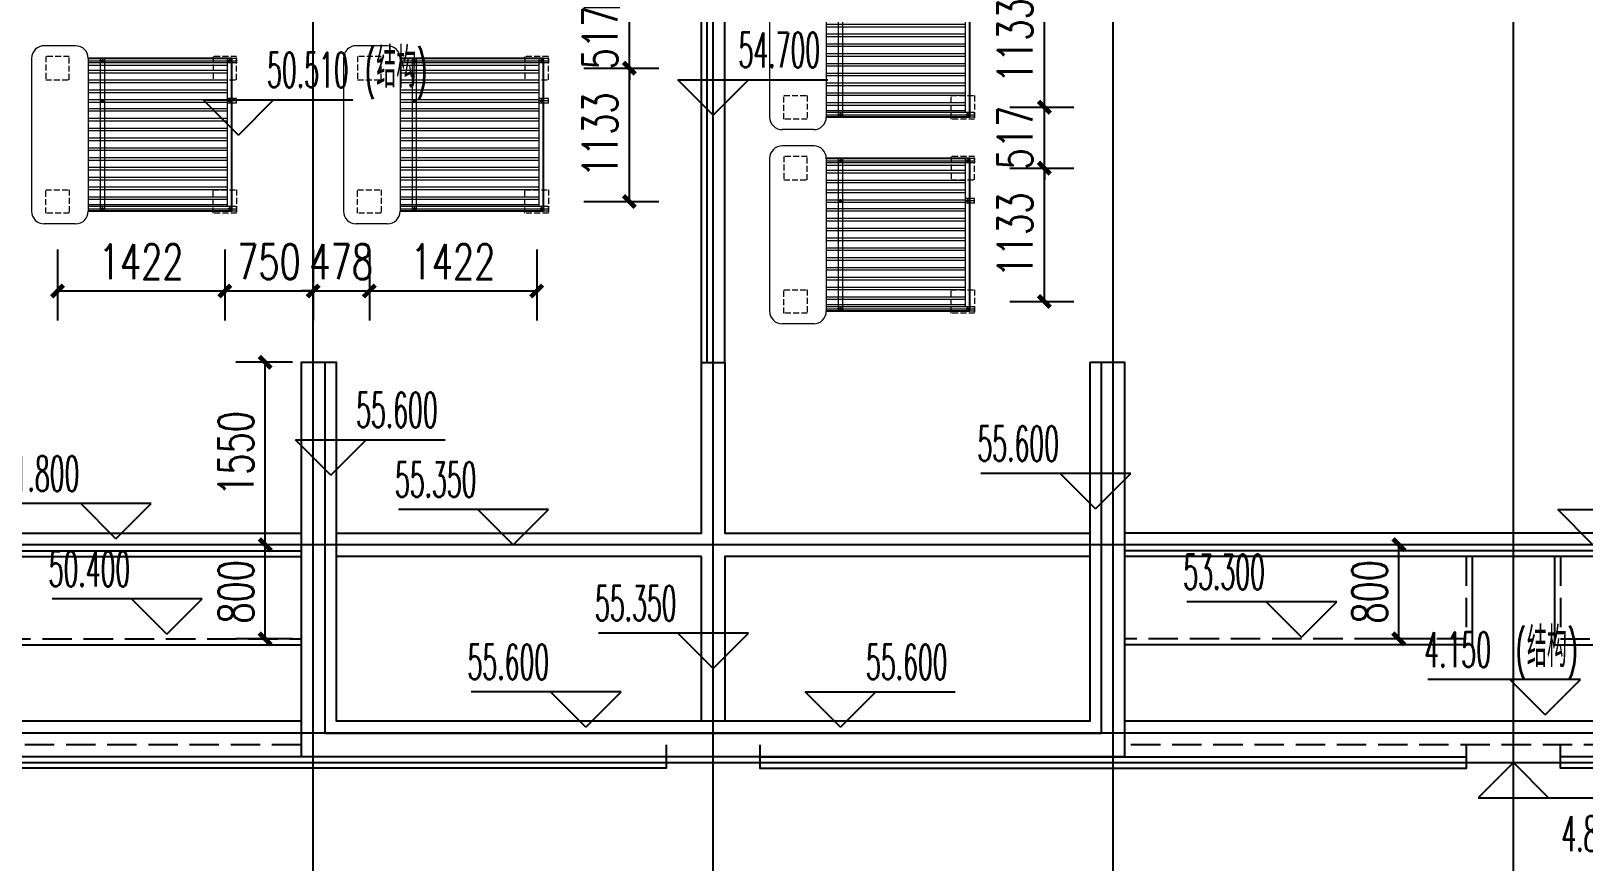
# Model space of a CAD drawing. Extents: x -59851 to 653804, y -249523 to 437614.
# Drawn here: x -33388 to -20191, y -231289 to -224230 of the extents above; entities that cross this region are included whole.
import ezdxf

# ---------------------------------------------------------------- set-up
doc = ezdxf.new("R2010")
doc.units = 0
doc.header["$LTSCALE"] = 1000
doc.header["$MEASUREMENT"] = 0
doc.linetypes.add('DASH', pattern=[0.35, 0.25, -0.1])
for name, color, linetype in [('A-ROOF', 7, 'Continuous'), ('A-外装饰线脚', 7, 'Continuous'), ('A-烟气道', 105, 'Continuous'), ('A-第三道尺寸线', 105, 'Continuous'), ('DIM_ELEV', 3, 'Continuous'), ('DOTE', 16, 'Continuous'), ('PUB_TEXT', 7, 'Continuous'), ('太阳能', 252, 'Continuous')]:
    doc.layers.add(name, color=color, linetype=linetype)
doc.styles.add('_TCH_DIM', font='SIMPLEX.shx', dxfattribs={"width": 0.7, "bigfont": 'GBCBIG.shx'})
doc.styles.add('_TCH_DIM_T3', font='SIMPLEX.shx', dxfattribs={"width": 0.705882, "bigfont": 'GBCBIG.shx'})
doc.styles.get("Standard").update_dxf_attribs({"font": 'gbenor.shx', "width": 0.7, "bigfont": 'gbcbig.shx'})
doc.dimstyles.new('_TCH_ARCH&&100', dxfattribs={"dimtxt": 297.5, "dimasz": 100, "dimexe": 250, "dimexo": 300, "dimgap": 100, "dimtad": 1, "dimdec": 0, "dimzin": 0, "dimdsep": 46, "dimtxsty": '_TCH_DIM_T3', "dimblk": 'ARCHTICK', "dimcen": 0.09, "dimclrt": 7, "dimazin": 2, "dimtfac": 1, "dimtdec": 0, "dimtix": 1, "dimtmove": 2, "dimatfit": 3, "dimfxl": 0, "dimtolj": 1, "dimtzin": 0, "dimarcsym": 0})

# ---------------------------------------------------------------- blocks, each defined once
blk = doc.blocks.new('no2wuding0329')
at = {"layer": 'A-ROOF'}
for points in [[(-25564, 24698), (-29214, 24698), (-29214, 24898), (-29814, 24898), (-29814, 21598), (-30614, 21598), (-30614, 15698), (-27214, 15698)], [(-25564, 24648), (-29264, 24648), (-29264, 24848), (-29764, 24848), (-29764, 21548), (-30564, 21548), (-30564, 15748), (-27214, 15748)], [(-25564, 24498), (-29464, 24498), (-29614, 24498), (-29614, 21398), (-30414, 21398), (-30414, 15898), (-27214, 15898)], [(-30164, 15698), (-30164, 14948), (-27214, 14948)]]:
    blk.add_lwpolyline(points, dxfattribs=at)
at = {"layer": 'A-ROOF', "linetype": 'DASH'}
blk.add_lwpolyline([(-30114, 15698), (-30114, 14998), (-27214, 14998)], dxfattribs=at)
at = {"layer": 'A-烟气道'}
for points in [[(-27214, 24498), (-27214, 23818), (-26434, 23818), (-26434, 24498)], [(-27214, 24498), (-26434, 23818)], [(-26434, 24498), (-27214, 23818)]]:
    blk.add_lwpolyline(points, dxfattribs=at)
at = {"layer": 'A-烟气道', "linetype": 'DASH', "ltscale": 0.5}
for points in [[(-27114, 24498), (-27114, 23918), (-26534, 23918), (-26534, 24498)], [(-27014, 24498), (-27014, 24018), (-26634, 24018), (-26634, 24498)]]:
    blk.add_lwpolyline(points, dxfattribs=at)
at = {"layer": 'DIM_ELEV'}
for p, q in [((-27509, 24848), (-28783, 24848)), ((-27809, 24548), (-28109, 24848)), ((-27809, 24548), (-27509, 24848)), ((-30464, 20626), (-30764, 20926)), ((-30764, 20926), (-29490, 20926)), ((-30464, 20626), (-30164, 20926)), ((-27749, 19278), (-28049, 19578)), ((-28049, 19578), (-26775, 19578)), ((-27749, 19278), (-27449, 19578)), ((-28489, 16148), (-29763, 16148)), ((-28789, 15848), (-29089, 16148)), ((-28789, 15848), (-28489, 16148)), ((-28057, 15339), (-29331, 15339)), ((-28357, 15039), (-28657, 15339)), ((-28357, 15039), (-28057, 15339))]:
    blk.add_line(p, q, dxfattribs=at)
at = {"layer": 'PUB_TEXT', "style": '_TCH_DIM'}
for s, height, width, p in [('51.800', 297.5, 0.494118, (-28813, 24953)), ('51.800', 297.5, 0.494118, (-30220, 21031)), ('50.510', 297.5, 0.494118, (-27505, 19683)), ('(', 298, 0.494118, (-26675, 19683)), ('结构', 337.6, 0.7, (-26577, 19683)), (')', 298, 0.494118, (-26233, 19683)), ('51.800', 297.5, 0.494118, (-29793, 16253)), ('50.400', 297.5, 0.494118, (-29361, 15444))]:
    blk.add_text(s, height=height, dxfattribs=dict(at, width=width)).set_placement(p)
at = {"layer": 'PUB_TEXT', "width": 0.7}
blk.add_text('保温不上人屋面', height=337.6, dxfattribs=at).set_placement((-27704, 20349))
blk = doc.blocks.new('18roof0330')
blk.add_lwpolyline([(-23814, -103102), (-26914, -103102), (-26914, -102902), (-23814, -102902), (-23814, -101452), (-23614, -101452), (-23614, -102902), (-20514, -102902), (-20514, -103102), (-23614, -103102), (-23614, -104502), (-23814, -104502), (-23814, -103102)], close=True)
blk.add_lwpolyline([(-20514, -103102), (-23614, -103102), (-23614, -103952)])
at = {"layer": 'A-ROOF'}
for points in [[(-23814, -101452), (-23814, -94302), (-25564, -94302), (-25564, -92502), (-22114, -92502), (-22114, -90602), (-22514, -90602), (-22514, -90202), (-22114, -90202), (-22114, -88902), (-22514, -88902), (-22514, -88502), (-21914, -88502), (-21914, -88702), (-20114, -88702)], [(-23764, -101452), (-23764, -94252), (-25514, -94252), (-25514, -92552), (-22064, -92552), (-22064, -90552), (-22464, -90552), (-22464, -90252), (-22064, -90252), (-22064, -88852), (-22464, -88852), (-22464, -88552), (-21964, -88552), (-21964, -88752), (-20114, -88752)], [(-23614, -101452), (-23614, -94102), (-25364, -94102), (-25364, -92702), (-21914, -92702), (-21914, -90402), (-21914, -88902), (-20114, -88902)], [(-27014, -101452), (-27214, -101452), (-27214, -104802), (-20214, -104802), (-20214, -101452), (-20414, -101452)], [(-20514, -101452), (-20514, -104502), (-26914, -104502), (-26914, -101452), (-27014, -101452), (-27014, -104602), (-20414, -104602), (-20414, -101452), (-20514, -101452), (-20514, -101452)], [(-13614, -102902), (-20214, -102902)], [(-13614, -103052), (-20214, -103052)], [(-13614, -103102), (-20214, -103102)], [(-17264, -103102), (-17264, -103852), (-20214, -103852)], [(-16564, -103102), (-16564, -103852), (-13614, -103852)]]:
    blk.add_lwpolyline(points, dxfattribs=at)
at = {"layer": 'A-ROOF', "linetype": 'DASH'}
for points in [[(-17314, -103102), (-17314, -103802), (-20214, -103802)], [(-16514, -103102), (-16514, -103802), (-13614, -103802)]]:
    blk.add_lwpolyline(points, dxfattribs=at)
at = {"layer": 'DIM_ELEV'}
for p, q in [((-23714, -99352), (-24014, -99052)), ((-24014, -99052), (-22740, -99052)), ((-23714, -99352), (-23414, -99052)), ((-26964, -102411), (-27264, -102111)), ((-27264, -102111), (-25990, -102111)), ((-26964, -102411), (-26664, -102111)), ((-20164, -102396), (-21438, -102396)), ((-20464, -102696), (-20764, -102396)), ((-20464, -102696), (-20164, -102396)), ((-25114, -102702), (-26388, -102702)), ((-25414, -103002), (-25714, -102702)), ((-25414, -103002), (-25114, -102702)), ((-16237, -103002), (-16537, -102702)), ((-16537, -102702), (-15263, -102702)), ((-18414, -103486), (-19688, -103486)), ((-18714, -103786), (-19014, -103486)), ((-18714, -103786), (-18414, -103486)), ((-23414, -103752), (-24688, -103752)), ((-23714, -104052), (-24014, -103752)), ((-23714, -104052), (-23414, -103752)), ((-24497, -104252), (-25771, -104252)), ((-24797, -104552), (-25097, -104252)), ((-24797, -104552), (-24497, -104252)), ((-22631, -104552), (-22931, -104252)), ((-22931, -104252), (-21657, -104252)), ((-22631, -104552), (-22331, -104252))]:
    blk.add_line(p, q, dxfattribs=at)
at = {"layer": 'PUB_TEXT', "style": '_TCH_DIM', "width": 0.494118}
for s, p in [('54.700', (-23498, -98947)), ('55.600', (-26748, -102006)), ('55.600', (-21468, -102291)), ('55.350', (-26418, -102597)), ('53.300', (-19718, -103381)), ('55.350', (-24718, -103647)), ('55.600', (-25801, -104147)), ('55.600', (-22415, -104147))]:
    blk.add_text(s, height=297.5, dxfattribs=at).set_placement(p)
blk = doc.blocks.new('roofzhouxian')
at = {"layer": 'DOTE'}
for p, q in [((-30992, -309503), (-30992, -279124)), ((-27592, -309503), (-27592, -279124)), ((-24192, -309503), (-24192, -295195)), ((-20792, -309503), (-20792, -295195)), ((11694, -303995), (-49367, -303995)), ((11694, -305595), (-49367, -305595))]:
    blk.add_line(p, q, dxfattribs=at)
blk = doc.blocks.new('A$C325959D2')
at = {"layer": '太阳能', "lineweight": 9}
for p, q in [((1673, 1742), (374, 1742)), ((267, 1368), (267, 1635)), ((1780, 1368), (1780, 1635)), ((1673, 1261), (374, 1261)), ((374, 0), (374, 1261)), ((394, 1261), (394, 0)), ((413, 0), (413, 1261)), ((431, 1261), (431, 78)), ((476, 1261), (476, 78)), ((497, 1261), (497, 78)), ((559, 1261), (559, 78)), ((580, 1261), (580, 78)), ((642, 1261), (642, 78)), ((664, 1261), (664, 78)), ((726, 1261), (726, 78)), ((747, 1261), (747, 78)), ((809, 1261), (809, 78)), ((830, 1261), (830, 78)), ((892, 1261), (892, 78)), ((914, 1261), (914, 78)), ((976, 1261), (976, 78)), ((997, 1261), (997, 78)), ((1059, 1261), (1059, 78)), ((1080, 1261), (1080, 78)), ((1142, 1261), (1142, 78)), ((1164, 1261), (1164, 78)), ((1226, 1261), (1226, 78)), ((1247, 1261), (1247, 78)), ((1301, 1261), (1301, 78)), ((1322, 1261), (1322, 78)), ((1384, 1261), (1384, 78)), ((1406, 1261), (1406, 78)), ((1467, 1261), (1467, 78)), ((1489, 1261), (1489, 78)), ((1551, 1261), (1551, 78)), ((1572, 1261), (1572, 78)), ((1616, 1261), (1616, 78)), ((1634, 0), (1634, 1261)), ((1653, 1261), (1653, 0)), ((1673, 0), (1673, 1261)), ((374, 1156), (1673, 1156)), ((374, 1120), (1673, 1120)), ((379, 1139), (409, 1139)), ((1297, 1139), (1327, 1139)), ((1668, 1139), (1638, 1139)), ((374, 0), (413, 0)), ((379, 59), (409, 59)), ((413, 78), (1673, 78)), ((413, 42), (1673, 42)), ((1292, 0), (1292, 78)), ((1292, 0), (1331, 0)), ((1297, 59), (1327, 59)), ((1312, 0), (1312, 78)), ((1331, 0), (1331, 78)), ((1673, 0), (1634, 0)), ((1668, 59), (1638, 59))]:
    blk.add_line(p, q, dxfattribs=at)
at = {"layer": '太阳能'}
for p, q in [((374, 42), (374, 1261)), ((1673, 42), (1673, 1261)), ((374, 42), (1673, 42))]:
    blk.add_line(p, q, dxfattribs=at)
at = {"layer": '太阳能', "color": 9, "linetype": 'DASH', "lineweight": 9, "ltscale": 0.2}
for points in [[(557, 1422), (357, 1422), (357, 1622), (557, 1622)], [(1490, 1422), (1690, 1422), (1690, 1622), (1490, 1622)], [(557, 0), (357, 0), (357, 200), (557, 200)], [(1490, 0), (1690, 0), (1690, 200), (1490, 200)]]:
    blk.add_lwpolyline(points, close=True, dxfattribs=at)
at = {"layer": '太阳能', "lineweight": 9}
for centre in [(394, 1139), (1312, 1139), (1653, 1139), (394, 59), (1312, 59), (1653, 59)]:
    blk.add_circle(centre, 8.68, dxfattribs=at)
for centre, start, end in [((374, 1635), 90, 180), ((1673, 1635), 360, 90), ((374, 1368), 180, 270), ((1673, 1368), 270, 360)]:
    blk.add_arc(centre, 107, start, end, dxfattribs=at)
blk = doc.blocks.new('_ArchTick')
at = {"color": 0, "linetype": 'ByBlock', "const_width": 0.4}
blk.add_lwpolyline([(-0.5, -0.5), (0.5, 0.5)], dxfattribs=at)
blk = doc.blocks.new('*D1041')
at = {"layer": 'A-第三道尺寸线', "color": 0, "lineweight": -2, "transparency": 16777216}
for p, q in [((-33163, -226085), (-33163, -226688)), ((-31741, -226085), (-31741, -226688)), ((-33163, -226438), (-31741, -226438))]:
    blk.add_line(p, q, dxfattribs=at)
at = {"layer": 'Defpoints', "color": 0, "transparency": 16777216}
for p in [(-33163, -225785), (-31741, -225785), (-31741, -226438)]:
    blk.add_point(p, dxfattribs=at)
at = {"layer": 'A-第三道尺寸线', "color": 0, "lineweight": -2, "transparency": 16777216, "xscale": 100, "yscale": 100, "zscale": 100, "rotation": 180}
blk.add_blockref('_ArchTick', (-33163, -226438), dxfattribs=at)
at = {"layer": 'A-第三道尺寸线', "color": 0, "lineweight": -2, "transparency": 16777216, "xscale": 100, "yscale": 100, "zscale": 100}
blk.add_blockref('_ArchTick', (-31741, -226438), dxfattribs=at)
at = {"layer": 'A-第三道尺寸线', "color": 7, "transparency": 16777216, "insert": (-32452, -226189), "char_height": 297.5, "attachment_point": 5, "style": '_TCH_DIM_T3'}
blk.add_mtext('\\A1;1422', dxfattribs=at)
blk = doc.blocks.new('*D1042')
at = {"layer": 'A-第三道尺寸线', "color": 0, "lineweight": -2, "transparency": 16777216}
for p, q in [((-31741, -226085), (-31741, -226688)), ((-30991, -226085), (-30991, -226688)), ((-31741, -226438), (-30991, -226438))]:
    blk.add_line(p, q, dxfattribs=at)
at = {"layer": 'Defpoints', "color": 0, "transparency": 16777216}
for p in [(-31741, -225785), (-30991, -225785), (-30991, -226438)]:
    blk.add_point(p, dxfattribs=at)
at = {"layer": 'A-第三道尺寸线', "color": 0, "lineweight": -2, "transparency": 16777216, "xscale": 100, "yscale": 100, "zscale": 100, "rotation": 180}
blk.add_blockref('_ArchTick', (-31741, -226438), dxfattribs=at)
at = {"layer": 'A-第三道尺寸线', "color": 0, "lineweight": -2, "transparency": 16777216, "xscale": 100, "yscale": 100, "zscale": 100}
blk.add_blockref('_ArchTick', (-30991, -226438), dxfattribs=at)
at = {"layer": 'A-第三道尺寸线', "color": 7, "transparency": 16777216, "insert": (-31366, -226189), "char_height": 297.5, "attachment_point": 5, "style": '_TCH_DIM_T3'}
blk.add_mtext('\\A1;750', dxfattribs=at)
blk = doc.blocks.new('*D1043')
at = {"layer": 'A-第三道尺寸线', "color": 0, "lineweight": -2, "transparency": 16777216}
for p, q in [((-30991, -226085), (-30991, -226688)), ((-30513, -226085), (-30513, -226688)), ((-30991, -226438), (-31091, -226438)), ((-30991, -226438), (-30513, -226438)), ((-30513, -226438), (-30413, -226438))]:
    blk.add_line(p, q, dxfattribs=at)
at = {"layer": 'Defpoints', "color": 0, "transparency": 16777216}
for p in [(-30991, -225785), (-30513, -225785), (-30513, -226438)]:
    blk.add_point(p, dxfattribs=at)
at = {"layer": 'A-第三道尺寸线', "color": 0, "lineweight": -2, "transparency": 16777216, "xscale": 100, "yscale": 100, "zscale": 100}
blk.add_blockref('_ArchTick', (-30991, -226438), dxfattribs=at)
at = {"layer": 'A-第三道尺寸线', "color": 0, "lineweight": -2, "transparency": 16777216, "xscale": 100, "yscale": 100, "zscale": 100, "rotation": 180}
blk.add_blockref('_ArchTick', (-30513, -226438), dxfattribs=at)
at = {"layer": 'A-第三道尺寸线', "color": 7, "transparency": 16777216, "insert": (-30752, -226189), "char_height": 297.5, "attachment_point": 5, "style": '_TCH_DIM_T3'}
blk.add_mtext('\\A1;478', dxfattribs=at)
blk = doc.blocks.new('*D1044')
at = {"layer": 'A-第三道尺寸线', "color": 0, "lineweight": -2, "transparency": 16777216}
for p, q in [((-30513, -226085), (-30513, -226688)), ((-29091, -226085), (-29091, -226688)), ((-30513, -226438), (-29091, -226438))]:
    blk.add_line(p, q, dxfattribs=at)
at = {"layer": 'Defpoints', "color": 0, "transparency": 16777216}
for p in [(-30513, -225785), (-29091, -225785), (-29091, -226438)]:
    blk.add_point(p, dxfattribs=at)
at = {"layer": 'A-第三道尺寸线', "color": 0, "lineweight": -2, "transparency": 16777216, "xscale": 100, "yscale": 100, "zscale": 100, "rotation": 180}
blk.add_blockref('_ArchTick', (-30513, -226438), dxfattribs=at)
at = {"layer": 'A-第三道尺寸线', "color": 0, "lineweight": -2, "transparency": 16777216, "xscale": 100, "yscale": 100, "zscale": 100}
blk.add_blockref('_ArchTick', (-29091, -226438), dxfattribs=at)
at = {"layer": 'A-第三道尺寸线', "color": 7, "transparency": 16777216, "insert": (-29802, -226189), "char_height": 297.5, "attachment_point": 5, "style": '_TCH_DIM_T3'}
blk.add_mtext('\\A1;1422', dxfattribs=at)
blk = doc.blocks.new('*D1048')
at = {"layer": 'A-第三道尺寸线', "color": 0, "lineweight": -2, "transparency": 16777216}
for p, q in [((-28303, -224027), (-28303, -223927)), ((-28691, -224027), (-28053, -224027)), ((-28303, -224544), (-28303, -224027)), ((-28691, -224544), (-28053, -224544)), ((-28303, -224544), (-28303, -224644))]:
    blk.add_line(p, q, dxfattribs=at)
at = {"layer": 'Defpoints', "color": 0, "transparency": 16777216}
for p in [(-28991, -224027), (-28303, -224027), (-28991, -224544)]:
    blk.add_point(p, dxfattribs=at)
at = {"layer": 'A-第三道尺寸线', "color": 0, "lineweight": -2, "transparency": 16777216, "xscale": 100, "yscale": 100, "zscale": 100}
for p, rotation in [((-28303, -224027), 270), ((-28303, -224544), 90)]:
    blk.add_blockref('_ArchTick', p, dxfattribs=dict(at, rotation=rotation))
at = {"layer": 'A-第三道尺寸线', "color": 7, "transparency": 16777216, "insert": (-28552, -224286), "char_height": 297.5, "attachment_point": 5, "rotation": 90, "style": '_TCH_DIM_T3'}
blk.add_mtext('\\A1;517', dxfattribs=at)
blk = doc.blocks.new('*D1049')
at = {"layer": 'A-第三道尺寸线', "color": 0, "lineweight": -2, "transparency": 16777216}
for p, q in [((-28691, -224544), (-28053, -224544)), ((-28303, -225677), (-28303, -224544)), ((-28691, -225677), (-28053, -225677))]:
    blk.add_line(p, q, dxfattribs=at)
at = {"layer": 'Defpoints', "color": 0, "transparency": 16777216}
for p in [(-28991, -224544), (-28303, -224544), (-28991, -225677)]:
    blk.add_point(p, dxfattribs=at)
at = {"layer": 'A-第三道尺寸线', "color": 0, "lineweight": -2, "transparency": 16777216, "xscale": 100, "yscale": 100, "zscale": 100}
for p, rotation in [((-28303, -224544), 90), ((-28303, -225677), 270)]:
    blk.add_blockref('_ArchTick', p, dxfattribs=dict(at, rotation=rotation))
at = {"layer": 'A-第三道尺寸线', "color": 7, "transparency": 16777216, "insert": (-28552, -225111), "char_height": 297.5, "attachment_point": 5, "rotation": 90, "style": '_TCH_DIM_T3'}
blk.add_mtext('\\A1;1133', dxfattribs=at)
blk = doc.blocks.new('*D1058')
at = {"layer": 'A-第三道尺寸线', "color": 0, "lineweight": -2, "transparency": 16777216}
for p, q in [((-25069, -225394), (-24526, -225394)), ((-24776, -226527), (-24776, -225394)), ((-25069, -226527), (-24526, -226527))]:
    blk.add_line(p, q, dxfattribs=at)
at = {"layer": 'Defpoints', "color": 0, "transparency": 16777216}
for p in [(-25369, -225394), (-24776, -225394), (-25369, -226527)]:
    blk.add_point(p, dxfattribs=at)
at = {"layer": 'A-第三道尺寸线', "color": 0, "lineweight": -2, "transparency": 16777216, "xscale": 100, "yscale": 100, "zscale": 100}
for p, rotation in [((-24776, -225394), 90), ((-24776, -226527), 270)]:
    blk.add_blockref('_ArchTick', p, dxfattribs=dict(at, rotation=rotation))
at = {"layer": 'A-第三道尺寸线', "color": 7, "transparency": 16777216, "insert": (-25025, -225961), "char_height": 297.5, "attachment_point": 5, "rotation": 90, "style": '_TCH_DIM_T3'}
blk.add_mtext('\\A1;1133', dxfattribs=at)
blk = doc.blocks.new('*D1059')
at = {"layer": 'A-第三道尺寸线', "color": 0, "lineweight": -2, "transparency": 16777216}
for p, q in [((-24776, -224877), (-24776, -224777)), ((-25069, -224877), (-24526, -224877)), ((-24776, -225394), (-24776, -224877)), ((-25069, -225394), (-24526, -225394)), ((-24776, -225394), (-24776, -225494))]:
    blk.add_line(p, q, dxfattribs=at)
at = {"layer": 'Defpoints', "color": 0, "transparency": 16777216}
for p in [(-25369, -224877), (-24776, -224877), (-25369, -225394)]:
    blk.add_point(p, dxfattribs=at)
at = {"layer": 'A-第三道尺寸线', "color": 0, "lineweight": -2, "transparency": 16777216, "xscale": 100, "yscale": 100, "zscale": 100}
for p, rotation in [((-24776, -224877), 270), ((-24776, -225394), 90)]:
    blk.add_blockref('_ArchTick', p, dxfattribs=dict(at, rotation=rotation))
at = {"layer": 'A-第三道尺寸线', "color": 7, "transparency": 16777216, "insert": (-25025, -225136), "char_height": 297.5, "attachment_point": 5, "rotation": 90, "style": '_TCH_DIM_T3'}
blk.add_mtext('\\A1;517', dxfattribs=at)
blk = doc.blocks.new('*D1060')
at = {"layer": 'A-第三道尺寸线', "color": 0, "lineweight": -2, "transparency": 16777216}
for p, q in [((-25069, -223744), (-24526, -223744)), ((-24776, -224877), (-24776, -223744)), ((-25069, -224877), (-24526, -224877))]:
    blk.add_line(p, q, dxfattribs=at)
at = {"layer": 'Defpoints', "color": 0, "transparency": 16777216}
for p in [(-25369, -223744), (-24776, -223744), (-25369, -224877)]:
    blk.add_point(p, dxfattribs=at)
at = {"layer": 'A-第三道尺寸线', "color": 0, "lineweight": -2, "transparency": 16777216, "xscale": 100, "yscale": 100, "zscale": 100}
for p, rotation in [((-24776, -223744), 90), ((-24776, -224877), 270)]:
    blk.add_blockref('_ArchTick', p, dxfattribs=dict(at, rotation=rotation))
at = {"layer": 'A-第三道尺寸线', "color": 7, "transparency": 16777216, "insert": (-25025, -224311), "char_height": 297.5, "attachment_point": 5, "rotation": 90, "style": '_TCH_DIM_T3'}
blk.add_mtext('\\A1;1133', dxfattribs=at)
blk = doc.blocks.new('*D1297')
at = {"layer": 'A-第三道尺寸线', "color": 0, "lineweight": -2, "transparency": 16777216}
for p, q in [((-21491, -228594), (-22014, -228594)), ((-21764, -229394), (-21764, -228594)), ((-21491, -229394), (-22014, -229394))]:
    blk.add_line(p, q, dxfattribs=at)
at = {"layer": 'Defpoints', "color": 0, "transparency": 16777216}
for p in [(-21764, -228594), (-21191, -228594), (-21191, -229394)]:
    blk.add_point(p, dxfattribs=at)
at = {"layer": 'A-第三道尺寸线', "color": 0, "lineweight": -2, "transparency": 16777216, "xscale": 100, "yscale": 100, "zscale": 100}
for p, rotation in [((-21764, -228594), 90), ((-21764, -229394), 270)]:
    blk.add_blockref('_ArchTick', p, dxfattribs=dict(at, rotation=rotation))
at = {"layer": 'A-第三道尺寸线', "color": 7, "transparency": 16777216, "insert": (-22013, -228994), "char_height": 297.5, "attachment_point": 5, "rotation": 90, "style": '_TCH_DIM_T3'}
blk.add_mtext('\\A1;800', dxfattribs=at)
blk = doc.blocks.new('*D1480')
at = {"layer": 'A-第三道尺寸线', "color": 0, "lineweight": -2, "transparency": 16777216}
for p, q in [((-31165, -227044), (-31648, -227044)), ((-31398, -228594), (-31398, -227044)), ((-31165, -228594), (-31648, -228594))]:
    blk.add_line(p, q, dxfattribs=at)
at = {"layer": 'Defpoints', "color": 0, "transparency": 16777216}
for p in [(-31398, -227044), (-30865, -227044), (-30865, -228594)]:
    blk.add_point(p, dxfattribs=at)
at = {"layer": 'A-第三道尺寸线', "color": 0, "lineweight": -2, "transparency": 16777216, "xscale": 100, "yscale": 100, "zscale": 100}
for p, rotation in [((-31398, -227044), 90), ((-31398, -228594), 270)]:
    blk.add_blockref('_ArchTick', p, dxfattribs=dict(at, rotation=rotation))
at = {"layer": 'A-第三道尺寸线', "color": 7, "transparency": 16777216, "insert": (-31647, -227819), "char_height": 297.5, "attachment_point": 5, "rotation": 90, "style": '_TCH_DIM_T3'}
blk.add_mtext('\\A1;1550', dxfattribs=at)
blk = doc.blocks.new('*D1481')
at = {"layer": 'A-第三道尺寸线', "color": 0, "lineweight": -2, "transparency": 16777216}
for p, q in [((-31165, -228594), (-31648, -228594)), ((-31398, -229394), (-31398, -228594)), ((-31165, -229394), (-31648, -229394))]:
    blk.add_line(p, q, dxfattribs=at)
at = {"layer": 'Defpoints', "color": 0, "transparency": 16777216}
for p in [(-31398, -228594), (-30865, -228594), (-30865, -229394)]:
    blk.add_point(p, dxfattribs=at)
at = {"layer": 'A-第三道尺寸线', "color": 0, "lineweight": -2, "transparency": 16777216, "xscale": 100, "yscale": 100, "zscale": 100}
for p, rotation in [((-31398, -228594), 90), ((-31398, -229394), 270)]:
    blk.add_blockref('_ArchTick', p, dxfattribs=dict(at, rotation=rotation))
at = {"layer": 'A-第三道尺寸线', "color": 7, "transparency": 16777216, "insert": (-31647, -228994), "char_height": 297.5, "attachment_point": 5, "rotation": 90, "style": '_TCH_DIM_T3'}
blk.add_mtext('\\A1;800', dxfattribs=at)
blk = doc.blocks.new('rqwerqwrqq')
at = {"layer": 'A-ROOF'}
for p, q in [((-165494, 241961), (-159494, 241961)), ((-158694, 241961), (-152694, 241960)), ((-151894, 241961), (-145894, 241961))]:
    blk.add_line(p, q, dxfattribs=at)
for points in [[(-162594, 242311), (-169194, 242311)], [(-148994, 242311), (-155594, 242311)]]:
    blk.add_lwpolyline(points, dxfattribs=at)
at = {"layer": 'A-ROOF', "linetype": 'DASH'}
for points in [[(-162594, 242111), (-169194, 242111)], [(-148994, 242111), (-155594, 242111)]]:
    blk.add_lwpolyline(points, dxfattribs=at)
at = {"layer": 'A-ROOF'}
for points in [[(-165494, 242011), (-159494, 242011), (-159494, 241911), (-165494, 241911)], [(-158694, 242010), (-152694, 242010), (-152694, 241910), (-158694, 241910)], [(-151894, 242011), (-145894, 242011), (-145894, 241911), (-151894, 241911)]]:
    blk.add_lwpolyline(points, close=True, dxfattribs=at)
at = {"layer": 'A-外装饰线脚'}
for points in [[(-159494, 242111), (-159494, 241961), (-158694, 241961), (-158694, 242111)], [(-152694, 242111), (-152694, 241961), (-151894, 241961), (-151894, 242111)]]:
    blk.add_lwpolyline(points, dxfattribs=at)
at = {"layer": 'DIM_ELEV'}
for p, q in [((-151723, 242666), (-153021, 242666)), ((-152023, 242366), (-152323, 242666)), ((-152023, 242366), (-151723, 242666)), ((-152294, 241961), (-152594, 241661)), ((-152294, 241961), (-151994, 241661)), ((-152594, 241661), (-151296, 241661))]:
    blk.add_line(p, q, dxfattribs=at)
at = {"layer": 'PUB_TEXT', "style": '_TCH_DIM'}
for s, height, width, p in [('(', 298, 0.494118, (-152277, 242771)), ('结构', 337.6, 0.7, (-152179, 242771)), (')', 298, 0.494118, (-151835, 242771)), ('4.150', 297.5, 0.494118, (-153051, 242771)), ('4.800', 297.5, 0.494118, (-151886, 241206))]:
    blk.add_text(s, height=height, dxfattribs=dict(at, width=width)).set_placement(p)

msp = doc.modelspace()

# ---------------------------------------------------------------- block references
for name, p in [('roofzhouxian', (1.1, 75400.4)), ('rqwerqwrqq', (131503.2, -472404.8)), ('18roof0330', (-3877.3, -125592.5)), ('no2wuding0329', (-3877.3, -244392.5))]:
    msp.add_blockref(name, p)
at = {"layer": '太阳能', "rotation": 90}
for p in [(-25369, -225334.3), (-31641, -226134.3), (-28991, -226134.3), (-25369, -226984.3)]:
    msp.add_blockref('A$C325959D2', p, dxfattribs=at)

# ---------------------------------------------------------------- dimensions: what is measured, and where the dimension line sits
at = {"layer": 'A-第三道尺寸线'}
for p1, p2, distance, picture, middle in [((-25369, -224877.3), (-25369, -223744.3), -593.2, '*D1060', (-25024.5, -224310.8)), ((-28991, -224544.3), (-28991, -224027.3), -687.7, '*D1048', (-28552, -224285.8)), ((-28991, -225677.3), (-28991, -224544.3), -687.7, '*D1049', (-28552, -225110.8)), ((-25369, -225394.3), (-25369, -224877.3), -593.2, '*D1059', (-25024.5, -225135.8)), ((-25369, -226527.3), (-25369, -225394.3), -593.2, '*D1058', (-25024.5, -225960.8)), ((-33163, -225785), (-31741, -225785), -653.3, '*D1041', (-32452, -226189.5)), ((-31741, -225785), (-30991, -225785), -653.3, '*D1042', (-31366, -226189.5)), ((-30991, -225785), (-30513, -225785), -653.3, '*D1043', (-30752, -226189.5)), ((-30513, -225785), (-29091, -225785), -653.3, '*D1044', (-29802, -226189.5)), ((-30864.5, -228594.3), (-30864.5, -227044.3), 533.3, '*D1480', (-31646.5, -227819.3)), ((-30864.5, -229394.3), (-30864.5, -228594.3), 533.3, '*D1481', (-31646.5, -228994.3)), ((-21191, -229394.3), (-21191, -228594.3), 572.8, '*D1297', (-22012.5, -228994.3))]:
    dim = msp.add_aligned_dim(p1=p1, p2=p2, distance=distance, dimstyle='_TCH_ARCH&&100', dxfattribs=at)
    dim.commit()
    dim.dimension.update_dxf_attribs({"geometry": picture, "text_midpoint": middle})

doc.saveas('drawing.dxf')
